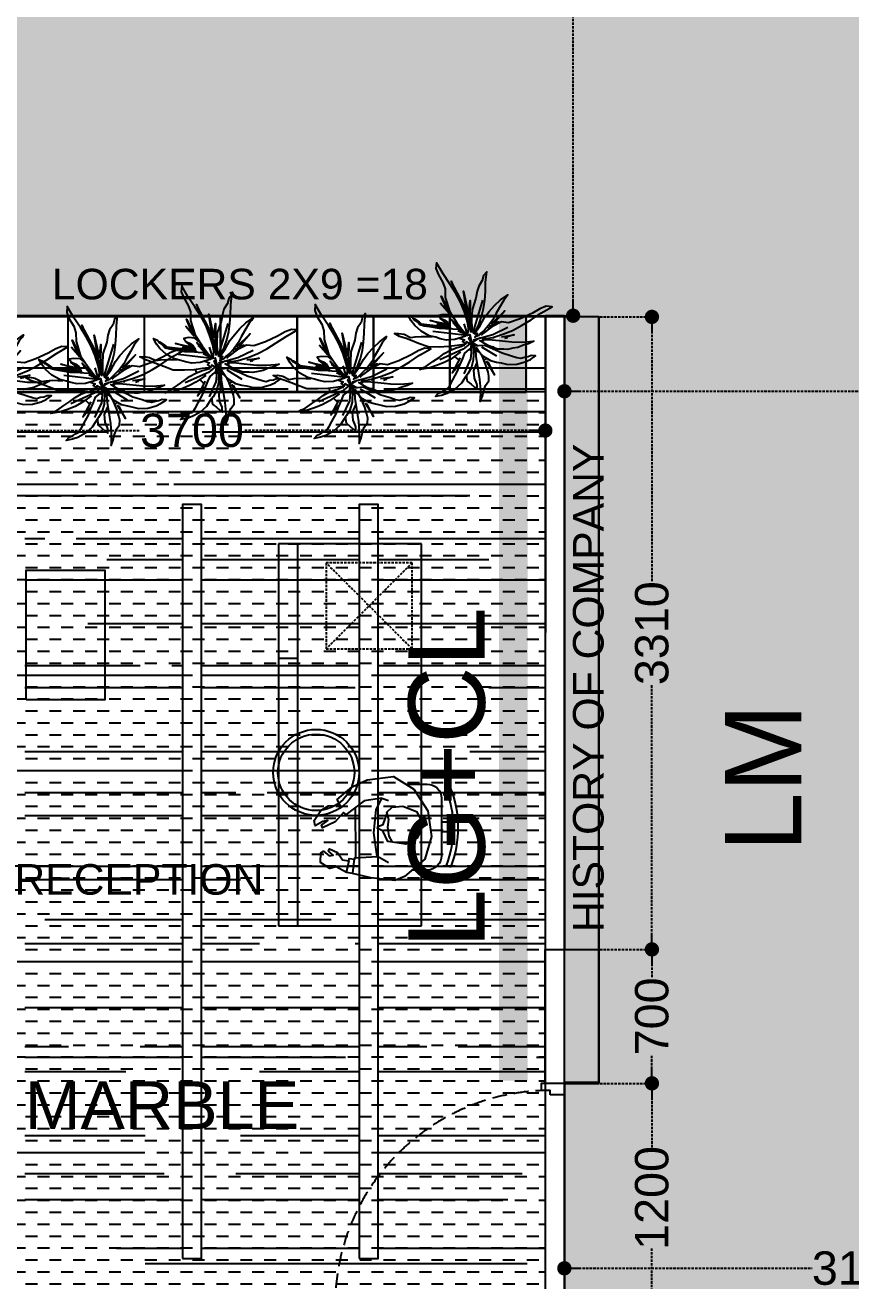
# Model space of a CAD drawing. Header units: millimetres. Extents: x 4688743 to 4806056, y -3017657 to -2960297.
# Drawn here: x 4706123 to 4710447, y -2982171 to -2975595 of the extents above; entities that cross this region are included whole.
import ezdxf

# ---------------------------------------------------------------- set-up
doc = ezdxf.new("R2010")
doc.units = ezdxf.units.MM
doc.header["$MEASUREMENT"] = 0
doc.header["$PDMODE"] = 34
for name, pattern in [('ACAD_ISO07W100', [3, 0, -3]), ('CONTINU', [0]), ('DASHED', [19.05, 12.7, -6.35])]:
    doc.linetypes.add(name, pattern=pattern)
for name, color, linetype in [('i floor', 252, 'Continuous'), ('I-CEIL', 11, 'CONTINU'), ('I-CLNG-GRID', 31, 'Continuous'), ('I-DOOR', 1, 'Continuous'), ('I-FINISHES', 174, 'Continuous'), ('I-FLOOR', 8, 'Continuous'), ('I-FLOOR-TEXT', 2, 'Continuous'), ('I-FURN', 3, 'Continuous'), ('I-PART', 1, 'Continuous'), ('I-PART-I-DIM', 252, 'Continuous'), ('I-PLNT', 72, 'Continuous'), ('I-TEXT', 2, 'Continuous'), ('lighting', 7, 'Continuous'), ('lockers', 4, 'Continuous')]:
    doc.layers.add(name, color=color, linetype=linetype)
doc.styles.add('ROMANS', font='arial.ttf', dxfattribs={"height": 175})
doc.dimstyles.new('I-DIM-100', dxfattribs={"dimscale": 100, "dimtxt": 175, "dimasz": 0.75, "dimexe": 0.0625, "dimexo": 0.0625, "dimgap": 0.09, "dimtad": 0, "dimdec": 0, "dimrnd": 5, "dimzin": 0, "dimdsep": 46, "dimtxsty": 'ROMANS', "dimblk": 'DOT', "dimcen": 0.09, "dimclrd": 8, "dimclre": 8, "dimclrt": 2, "dimadec": 0, "dimazin": 0, "dimtfac": 1, "dimtdec": 0, "dimtmove": 2, "dimatfit": 3, "dimfxl": 0, "dimtolj": 1, "dimtzin": 0, "dimarcsym": 0})

# ---------------------------------------------------------------- blocks, each defined once
blk = doc.blocks.new('CHAIR - MAN')
at = {"color": 146}
for points in [[(-263.9, -248), (-374.3, -248, -0.414214), (-449.3, -173), (-449.3, 127, -0.414214), (-374.3, 202), (-295.8, 202)], [(-497.8, 187.3, 0.192757), (-495.7, -232.5)], [(-474.6, 177.9, 0.19264), (-472.6, -223.1)], [(-0.7, 137.3, -0.034501), (0, 127), (0, -127)]]:
    blk.add_lwpolyline(points, format="xyb", dxfattribs=at)
blk.add_lwpolyline([(-113.1, 130.9), (-95, 7.6), (-108, -112.7), (-137.4, -174.3), (-44.4, -160.8), (50.3, -88.6), (62.9, -99.9), (106.4, -51.5), (174, -19.9), (179, -32.9), (146.3, -58.5), (171.4, -52.8), (212.5, -29.3), (217.1, -57.8), (182.8, -110.3), (141.6, -134.5), (81.8, -138.1), (96.5, -167.1), (18.2, -234.3), (-61.3, -270.9), (-199.2, -288.6), (-305.5, -221.9), (-377.9, -107.6), (-396.3, 25.7), (-362.8, 144.6), (-256.3, 235.7), (-204.3, 255.7), (-79.8, 241.6), (16.3, 219.1), (47.7, 214.2), (103.1, 184.3), (135.3, 193.7), (184.8, 162.6), (182.4, 111.5), (168.3, 102.2), (138.2, 127.7), (117.1, 122.8), (142, 102.2), (136.6, 90.9), (95.8, 109.9), (68.9, 148.2), (35.5, 152.7), (34.3, 140.3), (5.2, 143.8), (4.6, 137.6)], close=True, dxfattribs=at)
for points in [[(7.6, 142.3), (16.7, 217.2)], [(35.5, 152.7), (49.2, 216.5)], [(-497.8, 187.3), (-474.6, 177.9)], [(-114.6, 128.5), (-171, 161.8)], [(-190.4, 52.5), (-175.2, 23.6), (-168.7, -23.4), (-173.8, -62.4), (-163.6, -102.1), (-191.1, -126.7), (-246.5, -132.7), (-319.4, -105.1), (-343.1, -59.7), (-343.1, -8.5), (-321.4, 34.9), (-262.3, 66.5), (-167.7, 52.7), (-142, -3.1), (-115.2, -15.4), (-116.7, -26.3), (-143.4, -36.4), (-162.9, -90.5)], [(-512.2, 2.2), (-449.3, 2.2)], [(-512.2, -47.8), (-449.3, -47.8)], [(-137.4, -174.3), (-172.6, -162.2)], [(-495.7, -232.5), (-472.6, -223.1)]]:
    blk.add_lwpolyline(points, dxfattribs=at)
blk = doc.blocks.new('PLANT')
for points in [[(10.9, 47.1), (14.1, 74.4), (9.6, 100.6), (-2.7, 140.9), (-18.2, 180.1), (-38, 217.2), (-61.2, 255.2), (-87.6, 294.4), (-114, 340.1), (-116.1, 316), (-106.1, 291), (-88.5, 260.5), (-65.1, 210.9), (-49.1, 164.3), (-52.5, 135.2), (-33, 97.1), (-7.7, 63.4), (2.2, 53.6)], [(18.5, 57.6), (18.3, 83.9), (22.6, 125.8), (28, 176.9), (29, 217.3), (25, 266.2), (35.3, 245), (40, 226.8), (50.2, 202.3), (53.9, 182.1), (58.2, 160), (57.3, 145.2), (56.8, 120.9), (52.7, 109.2), (47.2, 91.7), (42.3, 81.4), (33.3, 65), (22.7, 48.8), (24.2, 63.5), (18.5, 57.6)], [(52.9, 27.6), (85.7, 61.6), (102.8, 90.8), (109.4, 115.8), (112.7, 134.3), (119, 161), (117.9, 197.8), (108.6, 231.6), (98.7, 252.5), (84.4, 273.6), (83.5, 256.3), (88.9, 243.3), (91.1, 228.2), (95.7, 214.3), (92.2, 197.4), (85.1, 175.8), (73.5, 138), (62.3, 114.8), (50.9, 87.4), (41.9, 67.1), (43.7, 43.4), (45.9, 28.2)], [(-3.2, 25.2), (-35.7, 48.3), (-70.5, 67.7), (-94.3, 85.6), (-119.1, 107.7), (-141.9, 132.1), (-162.5, 161.4), (-152.4, 155.1), (-140.9, 144.8), (-111, 128.3), (-85.4, 113.1), (-61.3, 101), (-37.8, 83.5), (-19.9, 67.1), (-7.1, 52.8), (-0.6, 46.7), (2.5, 43.3), (9.3, 27.5), (-6.2, 38.6), (-3.2, 25.2)], [(7.1, 136.3), (0, 186.3), (9.4, 153.8), (11.1, 159.3), (14.4, 148)], [(-45.1, 96), (-97.3, 148.9), (-49.6, 107.1), (-52.4, 123.7), (-33, 86.2)], [(104.8, 74), (160.7, 108.1), (109, 81.6)], [(-7, 20.1), (-23.2, 34.9), (-42.3, 44.2), (-74.2, 55.2), (-106.9, 63.4), (-140.2, 67.8), (-175.8, 70.6), (-213.5, 71.8), (-255.6, 76), (-240.9, 63.4), (-220, 58.2), (-197.8, 43.6), (-176.7, 37.1), (-148.1, 32.7), (-101.6, 16.7), (-59.9, 15), (-26.2, 15.6), (-15.3, 17.5)], [(61.2, 30.9), (87.4, 32.3), (129, 39.1), (179.7, 47.5), (219.9, 50.9), (269, 49.8), (247.2, 58.9), (228.7, 62.5), (203.7, 71.2), (185.9, 84.5), (166.2, 84.8), (150.4, 81.6), (122, 72.9), (110.6, 68.2), (93.5, 61.6), (83.4, 56.1), (67.7, 46.1), (52.1, 34.5), (66.7, 37), (61.2, 30.9)], [(0, 0), (-27.3, 2.9), (-53.5, -1.8), (-93.7, -14.3), (-132.8, -30.1), (-169.7, -50.2), (-207.6, -73.7), (-246.5, -100.4), (-292, -127.2), (-268, -129), (-243, -118.9), (-212.6, -101), (-186.6, -92), (-151.6, -91.5), (-92.9, -73.3), (-49.6, -44.3), (-16.1, -18.8), (-6.4, -8.8)], [(54.6, 23.5), (101.8, 21.8), (134.4, 12.8), (156.6, -0.6), (171.8, -11.6), (195, -26.4), (219.7, -53.5), (236.6, -84.3), (244, -106.2), (248.4, -131.3), (235.7, -119.5), (230.5, -106.4), (221.6, -94), (215.3, -80.8), (201, -71.2), (180.8, -60.6), (146.2, -41.5), (122.1, -32.7), (94.8, -20.9), (74.2, -12.6), (59, 5.7), (50, 18.1)], [(186.5, -1.3), (187.6, -1.1), (198.9, 13), (211.1, 26.7), (219.1, 37.3), (203.9, 36.9), (197.7, 36), (174.2, 26.1), (144.1, 23.8), (113.3, 36.6)], [(4.7, -7.8), (18.4, -53), (20.5, -86.8), (15, -112.1), (9.5, -130.1), (3, -156.8), (-14.7, -189), (-38.3, -214.9), (-56.7, -229), (-79, -241.3), (-71.9, -225.5), (-61.2, -216.4), (-52.4, -203.9), (-41.9, -193.6), (-37.4, -177), (-33.9, -154.5), (-27.1, -115.5), (-26.5, -89.9), (-24.2, -60.2), (-23.1, -38.1), (-10.7, -17.7), (-1.8, -5.3)], [(-44.4, -15.9), (4.8, -0.6)], [(-2.2, -10.2), (-16.5, -40.6)], [(37.5, -6.9), (42.4, -43.3), (47, -76.7), (48.7, -116.3), (48.6, -161.1), (34, -199.8), (24.3, -224.8), (14.7, -249.9), (6, -276.1), (-5.3, -296.6), (-6.5, -280.1), (-2.7, -257.6), (10.4, -231.8), (7.2, -212.9), (5.8, -188.6), (6.6, -164.7), (5.9, -144.8)], [(12.6, -33.6), (19.7, -14.3), (26.7, -22.2), (37.5, -6.9)], [(69.8, -29.2), (74.1, -36.9), (97.2, -69.4), (111, -95.8), (123.8, -126.5), (133.8, -158.2), (139.8, -193.6), (133.4, -183.5), (127.5, -169.3), (107.6, -141.5), (91.1, -116.7), (74.6, -95.5), (60.8, -69.6), (51.8, -47.1), (46.3, -28.6), (43.2, -20.4), (41.8, -15.9), (42, -12)], [(93, -31.8), (152.8, -63.6), (116, -33)], [(187.6, -1.1), (172.5, -4.1), (160.8, -3.6)], [(-66.2, -54.7), (-81, -73.5), (-82.6, -100.2), (-79.2, -118.8), (-67.5, -110.3), (-59.5, -93), (-50.1, -80.9), (-41.6, -76), (-32.9, -72.4), (-23.4, -65.8)]]:
    blk.add_lwpolyline(points)
at = {"color": 74}
for points in [[(-30.8, 161.5), (-0.3, 100.2), (21.1, 21.9)], [(86.2, 116.8), (49.3, 56.4)], [(-140.3, 59.3), (-10.5, 20.4)], [(-69.5, 0.3), (-121, -17), (-216.9, -67.6), (-185.8, -54.7), (-111.7, -16.3), (-66, 2.3)], [(-74.7, -0.9), (-176.8, -18.1), (-84.5, 2.7), (-139.4, 9.2), (-70.9, 7.6)], [(-11.8, 11.8), (-73.3, -1.4)], [(-10.5, 13), (-57.1, 9.9), (-73.2, 7.8)], [(24.2, 9.5), (11.7, 4.2), (38, 15), (-1.6, 7.7), (29.1, 14.8), (15.2, 40.5), (30, 16.8), (42.4, 38.1), (35, 21.5), (58, 28.6), (35.5, 18.4), (61.1, 10), (40, 14.1), (28.3, -7.1), (35.5, 14.6)], [(30.5, 14.9), (58, -18.8), (100.5, -112.9)], [(46.3, 15.7), (96.5, 10.7), (156.5, -16.6)], [(-8.6, -14.1), (-63.1, -66.6), (-43.6, -51.5), (-50, -59.8), (-28.8, -40), (-12.2, -18.1)], [(-15.5, -141.6), (0.8, -4.8)], [(-87.1, -76.2), (-127.4, -110), (-98.6, -82.9), (-157.1, -107.9), (-96.6, -76.2), (-81.9, -69)], [(-35.3, -77.6), (-50.7, -87.8), (-51.1, -87.9), (-66.5, -112.1), (-54.1, -97.3), (-34.3, -77.7)], [(-27.4, -76), (-43.3, -190), (-65.1, -216.3), (-53, -197.4), (-45.5, -188.9), (-33.2, -83.9), (-27.4, -76)], [(-35.9, -87.5), (-43.3, -123.7), (-39.8, -88.1), (-59.1, -152.5), (-45.3, -88.2)]]:
    blk.add_lwpolyline(points, dxfattribs=at)
for start, end in [(100.0265, 103.3507), (73.6634, 80.3773), (153.0135, 156.2702), (127.6754, 134.6301), (33.9342, 44.7068), (180.908, 192.1564), (309.1352, 324.1352), (280.8167, 290.0787)]:
    blk.add_arc((29.6, 15.7), 89, start, end)
blk = doc.blocks.new('_Dot')
at = {"color": 0, "linetype": 'Continuous', "lineweight": -2}
blk.add_line((-0.5, 0), (-1, 0), dxfattribs=at)
at = {"color": 0, "linetype": 'Continuous', "const_width": 0.5}
blk.add_lwpolyline([(-0.25, 0, 1), (0.25, 0, 1)], format="xyb", close=True, dxfattribs=at)
blk = doc.blocks.new('*D142')
at = {"layer": 'Defpoints', "color": 0}
for p in [(4708557.2, -2970631.5), (4708992.3, -2970631.5), (4708557.2, -2977116.7)]:
    blk.add_point(p, dxfattribs=at)
at = {"layer": 'I-PART-I-DIM', "color": 8, "linetype": 'DASHED', "lineweight": -2}
for p, q in [((4708563.4, -2970631.5), (4708998.5, -2970631.5)), ((4708992.3, -2970706.5), (4708992.3, -2973602.7)), ((4708992.3, -2977041.7), (4708992.3, -2974145.5)), ((4708563.4, -2977116.7), (4708998.5, -2977116.7))]:
    blk.add_line(p, q, dxfattribs=at)
at = {"layer": 'I-PART-I-DIM', "color": 8, "lineweight": -2, "xscale": 75, "yscale": 75, "zscale": 75}
for p, rotation in [((4708992.3, -2970631.5), 90), ((4708992.3, -2977116.7), 270)]:
    blk.add_blockref('_Dot', p, dxfattribs=dict(at, rotation=rotation))
at = {"layer": 'I-PART-I-DIM', "color": 2, "insert": (4708992.3, -2973874.1), "char_height": 175, "attachment_point": 5, "rotation": 90, "style": 'ROMANS'}
blk.add_mtext('\\A1;6485', dxfattribs=at)
blk = doc.blocks.new('*D144')
at = {"layer": 'Defpoints', "color": 0}
for p in [(4705146.9, -2977515.2, 0), (4708846.9, -2977515.4, 0), (4708846.9, -2977718.1)]:
    blk.add_point(p, dxfattribs=at)
at = {"layer": 'I-PART-I-DIM', "color": 8, "linetype": 'DASHED', "lineweight": -2}
for p, q in [((4705146.9, -2977521.4), (4705146.9, -2977724.3)), ((4708846.9, -2977521.6), (4708846.9, -2977724.3)), ((4705221.9, -2977718.1), (4706726.9, -2977718.1)), ((4708771.9, -2977718.1), (4707266.8, -2977718.1))]:
    blk.add_line(p, q, dxfattribs=at)
at = {"layer": 'I-PART-I-DIM', "color": 8, "lineweight": -2, "xscale": 75, "yscale": 75, "zscale": 75, "rotation": 180}
blk.add_blockref('_Dot', (4705146.9, -2977718.1), dxfattribs=at)
at = {"layer": 'I-PART-I-DIM', "color": 8, "lineweight": -2, "xscale": 75, "yscale": 75, "zscale": 75}
blk.add_blockref('_Dot', (4708846.9, -2977718.1), dxfattribs=at)
at = {"layer": 'I-PART-I-DIM', "color": 2, "insert": (4706996.9, -2977718.1), "char_height": 175, "attachment_point": 5, "style": 'ROMANS'}
blk.add_mtext('\\A1;3700', dxfattribs=at)
blk = doc.blocks.new('*D149')
at = {"layer": 'Defpoints', "color": 0}
for p in [(4709126.7, -2977123, 0), (4709126.7, -2980435, 0), (4709405, -2980435)]:
    blk.add_point(p, dxfattribs=at)
at = {"layer": 'I-PART-I-DIM', "color": 8, "linetype": 'DASHED', "lineweight": -2}
for p, q in [((4709132.9, -2977123), (4709411.3, -2977123)), ((4709405, -2977198), (4709405, -2978509.1)), ((4709405, -2980360), (4709405, -2979048.9)), ((4709132.9, -2980435), (4709411.3, -2980435))]:
    blk.add_line(p, q, dxfattribs=at)
at = {"layer": 'I-PART-I-DIM', "color": 8, "lineweight": -2, "xscale": 75, "yscale": 75, "zscale": 75}
for p, rotation in [((4709405, -2977123), 90), ((4709405, -2980435), 270)]:
    blk.add_blockref('_Dot', p, dxfattribs=dict(at, rotation=rotation))
at = {"layer": 'I-PART-I-DIM', "color": 2, "insert": (4709405, -2978779), "char_height": 175, "attachment_point": 5, "rotation": 90, "style": 'ROMANS'}
blk.add_mtext('\\A1;3310', dxfattribs=at)
blk = doc.blocks.new('*D150')
at = {"layer": 'Defpoints', "color": 0}
for p in [(4709126.7, -2980435, 0), (4709126.7, -2981136.3, 0), (4709405, -2981136.3)]:
    blk.add_point(p, dxfattribs=at)
at = {"layer": 'I-PART-I-DIM', "color": 8, "linetype": 'DASHED', "lineweight": -2}
for p, q in [((4709132.9, -2980435), (4709411.3, -2980435)), ((4709405, -2980510), (4709405, -2980584.3)), ((4709405, -2981061.3), (4709405, -2980986.9)), ((4709132.9, -2981136.3), (4709411.3, -2981136.3))]:
    blk.add_line(p, q, dxfattribs=at)
at = {"layer": 'I-PART-I-DIM', "color": 8, "lineweight": -2, "xscale": 75, "yscale": 75, "zscale": 75}
for p, rotation in [((4709405, -2980435), 90), ((4709405, -2981136.3), 270)]:
    blk.add_blockref('_Dot', p, dxfattribs=dict(at, rotation=rotation))
at = {"layer": 'I-PART-I-DIM', "color": 2, "insert": (4709405, -2980785.6), "char_height": 175, "attachment_point": 5, "rotation": 90, "style": 'ROMANS'}
blk.add_mtext('\\A1;700', dxfattribs=at)
blk = doc.blocks.new('*D151')
at = {"layer": 'Defpoints', "color": 0}
for p in [(4709126.7, -2981136.3, 0), (4708946.6, -2982336.5, 0), (4709405, -2982336.5)]:
    blk.add_point(p, dxfattribs=at)
at = {"layer": 'I-PART-I-DIM', "color": 8, "linetype": 'DASHED', "lineweight": -2}
for p, q in [((4709132.9, -2981136.3), (4709411.3, -2981136.3)), ((4709405, -2981211.3), (4709405, -2981474.6)), ((4709405, -2982261.5), (4709405, -2981998.1)), ((4708952.9, -2982336.5), (4709411.3, -2982336.5))]:
    blk.add_line(p, q, dxfattribs=at)
at = {"layer": 'I-PART-I-DIM', "color": 8, "lineweight": -2, "xscale": 75, "yscale": 75, "zscale": 75}
for p, rotation in [((4709405, -2981136.3), 90), ((4709405, -2982336.5), 270)]:
    blk.add_blockref('_Dot', p, dxfattribs=dict(at, rotation=rotation))
at = {"layer": 'I-PART-I-DIM', "color": 2, "insert": (4709405, -2981736.4), "char_height": 175, "attachment_point": 5, "rotation": 90, "style": 'ROMANS'}
blk.add_mtext('\\A1;1200', dxfattribs=at)
blk = doc.blocks.new('DOOR 1000')
at = {"layer": 'I-DOOR', "lineweight": -2, "ltscale": 5, "extrusion": (-2.9028e-12, -8.96831e-44, -1)}
blk.add_line((0, 50), (0, 950), dxfattribs=at)
at = {"layer": 'I-DOOR', "linetype": 'ByBlock', "lineweight": -2, "extrusion": (-2.9028e-12, -8.96831e-44, -1)}
for points in [[(-62.5, 950), (-62.5, 969), (-100, 969), (-100, 1000), (0, 1000), (0, 950)], [(-62.5, 50), (-62.5, 31), (-100, 31), (-100, 0), (0, 0), (0, 50)]]:
    blk.add_lwpolyline(points, close=True, dxfattribs=at)
at = {"layer": 'I-DOOR', "lineweight": -2, "ltscale": 5, "extrusion": (-2.9028e-12, -8.96831e-44, -1)}
blk.add_lwpolyline([(-62.1, 31), (-1000, 31), (-1000, 50), (-62.1, 50)], close=True, dxfattribs=at)
at = {"layer": 'I-DOOR', "linetype": 'DASHED', "lineweight": -2, "ltscale": 5, "extrusion": (-2.9028e-12, -8.96831e-44, -1)}
blk.add_arc((-62.1, 31), 937.9, 90, 180, dxfattribs=at)
blk = doc.blocks.new('*D170')
at = {"layer": 'Defpoints', "color": 0}
for p in [(4712082, -2982104.8), (4708946.6, -2982426.8, 0), (4712082, -2982426.8, 0)]:
    blk.add_point(p, dxfattribs=at)
at = {"layer": 'I-PART-I-DIM', "color": 8, "linetype": 'DASHED', "lineweight": -2}
for p, q in [((4708946.6, -2982420.5), (4708946.6, -2982098.5)), ((4712082, -2982420.5), (4712082, -2982098.5)), ((4709021.6, -2982104.8), (4710243.4, -2982104.8)), ((4712007, -2982104.8), (4710785.2, -2982104.8))]:
    blk.add_line(p, q, dxfattribs=at)
at = {"layer": 'I-PART-I-DIM', "color": 8, "lineweight": -2, "xscale": 75, "yscale": 75, "zscale": 75, "rotation": 180}
blk.add_blockref('_Dot', (4708946.6, -2982104.8), dxfattribs=at)
at = {"layer": 'I-PART-I-DIM', "color": 8, "lineweight": -2, "xscale": 75, "yscale": 75, "zscale": 75}
blk.add_blockref('_Dot', (4712082, -2982104.8), dxfattribs=at)
at = {"layer": 'I-PART-I-DIM', "color": 2, "insert": (4710514.3, -2982104.8), "char_height": 175, "attachment_point": 5, "style": 'ROMANS'}
blk.add_mtext('\\A1;3135', dxfattribs=at)
blk = doc.blocks.new('*D179')
at = {"layer": 'Defpoints', "color": 0}
for p in [(4708946.9, -2977508, 0), (4718351.5, -2977507.5, 0), (4718351.5, -2977512.3)]:
    blk.add_point(p, dxfattribs=at)
at = {"layer": 'I-PART-I-DIM', "color": 8, "linetype": 'DASHED', "lineweight": -2}
for p, q in [((4708946.9, -2977514.2), (4708946.9, -2977518.6)), ((4709021.9, -2977512.3), (4713378.2, -2977512.3)), ((4718276.5, -2977512.3), (4713920.1, -2977512.3)), ((4718351.5, -2977513.8), (4718351.5, -2977518.6))]:
    blk.add_line(p, q, dxfattribs=at)
at = {"layer": 'I-PART-I-DIM', "color": 8, "lineweight": -2, "xscale": 75, "yscale": 75, "zscale": 75, "rotation": 180}
blk.add_blockref('_Dot', (4708946.9, -2977512.3), dxfattribs=at)
at = {"layer": 'I-PART-I-DIM', "color": 8, "lineweight": -2, "xscale": 75, "yscale": 75, "zscale": 75}
blk.add_blockref('_Dot', (4718351.5, -2977512.3), dxfattribs=at)
at = {"layer": 'I-PART-I-DIM', "color": 2, "insert": (4713649.2, -2977512.3), "char_height": 175, "attachment_point": 5, "style": 'ROMANS'}
blk.add_mtext('\\A1;9405', dxfattribs=at)

msp = doc.modelspace()

# ---------------------------------------------------------------- hatches: boundary and pattern name
at = {"layer": 'I-CEIL', "linetype": 'ByBlock'}
h = msp.add_hatch(dxfattribs=at)
h.set_pattern_fill('DASH', color=256, scale=999, angle=180)
edge = h.paths.add_edge_path()
edge.add_line((4694606.8, -2969440.8), (4694606.8, -2970692.9))
edge.add_line((4694606.8, -2970692.9), (4701099.5, -2970692.9))
edge.add_line((4701099.5, -2970692.9), (4701099.5, -2974264.6))
edge.add_line((4701099.5, -2974264.6), (4701746.8, -2974264.6))
edge.add_line((4701746.8, -2974264.6), (4701751.8, -2973664.6))
edge.add_line((4701751.8, -2973664.6), (4702551.8, -2973664.6))
edge.add_line((4702551.8, -2973664.6), (4702546.8, -2977114.6))
edge.add_line((4702546.8, -2977114.6), (4709126.7, -2977123))
edge.add_line((4709126.7, -2977123), (4709126.7, -2981131.3))
edge.add_line((4709126.7, -2981131.3), (4708946.7, -2981131.2))
edge.add_line((4708946.7, -2981131.2), (4708946.7, -2982652.9))
edge.add_line((4708946.7, -2982652.9), (4712081.9, -2982652.9))
edge.add_line((4712081.9, -2982652.9), (4712082, -2980387))
edge.add_line((4712082, -2980387), (4710846.7, -2980387))
edge.add_line((4710846.7, -2980387), (4710846.7, -2978839.6))
edge.add_arc((4712846.7, -2978839.6), 2000, 90, 180, ccw=False)
edge.add_line((4712846.7, -2976839.6), (4727819.3, -2976839.6))
edge.add_line((4727819.3, -2976839.6), (4727819.2, -2978874.6))
edge.add_line((4727819.2, -2978874.6), (4728743.5, -2978866))
edge.add_line((4728743.5, -2978866), (4728743.5, -2976839.6))
edge.add_line((4728743.5, -2976839.6), (4736929.5, -2976839.6))
edge.add_line((4736929.5, -2976839.6), (4736929.5, -2985266.2))
edge.add_line((4736929.5, -2985266.2), (4738429.5, -2985266.4))
edge.add_line((4738429.5, -2985266.4), (4738429.5, -2976841.3))
edge.add_line((4738429.5, -2976841.3), (4752446.8, -2976841.3))
edge.add_line((4752446.8, -2976841.3), (4752446.8, -2975266.8))
edge.add_line((4752446.8, -2975266.8), (4743251.9, -2975266.8))
edge.add_line((4743251.9, -2975266.8), (4743251.7, -2971965))
edge.add_line((4743251.7, -2971965), (4741354.2, -2971965))
edge.add_line((4741354.2, -2971965), (4741354.2, -2971965))
edge.add_line((4741354.2, -2971965), (4741204.2, -2971965))
edge.add_line((4741204.2, -2971965), (4741204.2, -2971965))
edge.add_line((4741204.2, -2971965), (4739604.2, -2971965))
edge.add_line((4739604.2, -2971965), (4739604.2, -2975264.6))
edge.add_line((4739604.2, -2975264.6), (4734746.8, -2975264.6))
edge.add_line((4734746.8, -2975264.6), (4734746.8, -2973965.1))
edge.add_line((4734746.8, -2973965.1), (4734148.6, -2973967.3))
edge.add_line((4734148.6, -2973967.3), (4734148.6, -2972141.5))
edge.add_line((4734148.6, -2972141.5), (4731396.1, -2972187.8))
edge.add_line((4731396.1, -2972187.8), (4731396.1, -2975164.6))
edge.add_line((4731396.1, -2975164.6), (4731996.1, -2975164.6))
edge.add_line((4731996.1, -2975164.6), (4731996.1, -2975264.6))
edge.add_line((4731996.1, -2975264.6), (4706051.8, -2975264.6))
edge.add_arc((4706051.8, -2973264.6), 2000, 180, 270, ccw=False)
edge.add_line((4704051.8, -2973264.6), (4704051.7, -2969440.8))
edge.add_line((4704051.7, -2969440.8), (4694606.8, -2969440.8))
h = msp.add_hatch(dxfattribs=at)
h.set_pattern_fill('DASH', color=256, scale=500, angle=180)
edge = h.paths.add_edge_path(flags=16)
edge.add_line((4708246.9, -2978705.2), (4708246.9, -2981452.8))
edge.add_arc((4707646.9, -2981452.8), 600, -90, 0, ccw=False)
edge.add_line((4707646.9, -2982052.8), (4706346.9, -2982052.8))
edge.add_arc((4706346.9, -2981452.8), 600, 180, 270, ccw=False)
edge.add_line((4705746.9, -2981452.8), (4705746.9, -2978705.2))
edge.add_arc((4706346.9, -2978705.2), 600, 90, 180, ccw=False)
edge.add_line((4706346.9, -2978105.2), (4707646.9, -2978105.2))
edge.add_arc((4707646.9, -2978705.2), 600, 0, 90, ccw=False)
h.paths.add_polyline_path([(4705146.9, -2977505.2), (4705146.9, -2982652.9), (4708846.6, -2982652.9), (4708846.6, -2977505.2)])
h = msp.add_hatch(dxfattribs=at)
h.set_pattern_fill('DASH', color=256, scale=500, angle=180)
edge = h.paths.add_edge_path()
edge.add_line((4708246.9, -2978705.2), (4708246.9, -2981452.8))
edge.add_arc((4707646.9, -2981452.8), 600, -90, 0, ccw=False)
edge.add_line((4707646.9, -2982052.8), (4706346.9, -2982052.8))
edge.add_arc((4706346.9, -2981452.8), 600, 180, 270, ccw=False)
edge.add_line((4705746.9, -2981452.8), (4705746.9, -2978705.2))
edge.add_arc((4706346.9, -2978705.2), 600, 90, 180, ccw=False)
edge.add_line((4706346.9, -2978105.2), (4707646.9, -2978105.2))
edge.add_arc((4707646.9, -2978705.2), 600, 0, 90, ccw=False)
at = {"layer": 'I-FLOOR'}
h = msp.add_hatch(dxfattribs=at)
h.set_pattern_fill('ANSI38', color=152, scale=1000)
h.paths.add_polyline_path([(4714305, -2975264.6), (4709511.7, -2975264.6), (4712444.5, -2973666.9), (4714305, -2973666.9)], flags=16)
h.paths.add_polyline_path([(4718581, -2973620.5), (4719355.5, -2973065.3), (4723436.5, -2975264.6), (4718581, -2975264.6)], flags=16)
h.paths.add_polyline_path([(4702401.8, -2965766.1), (4729076.1, -2965766.1), (4729096.1, -2972164.8), (4729096.1, -2972187.8), (4729096.1, -2975264.6), (4752652.4, -2975264.6), (4752649.5, -2976764.6), (4728720.1, -2976764.6), (4728720.1, -2978871), (4727819.3, -2978871), (4727819.3, -2976764.6), (4718351.5, -2976764.6), (4718351.6, -2980386.7), (4712082, -2980386.7), (4712082, -2982649), (4708946.6, -2982648.9), (4708946.9, -2977123), (4702551.8, -2977114.6), (4702551.8, -2970692.9), (4702401.8, -2970692.9)])
h.paths.add_polyline_path([(4736929.5, -2985266.2), (4738429.5, -2985266.2), (4738422.5, -2976767.3), (4736922.5, -2976767.3)])
h.paths.add_polyline_path([(4694606.8, -2970692.9), (4702401.8, -2970692.9), (4702401.8, -2969440.8), (4694606.8, -2969440.8)])
h = msp.add_hatch(dxfattribs=at)
h.set_pattern_fill('AR-RROOF', color=8, scale=500)
h.paths.add_polyline_path([(4705146.9, -2982627.8), (4708846.9, -2982627.8), (4708846.9, -2977123), (4705146.9, -2977123)])
h.paths.add_polyline_path([(4707871.9, -2982052.8), (4707971.9, -2982052.8), (4707971.9, -2978105.2), (4707871.9, -2978105.2)], flags=16)
h.paths.add_polyline_path([(4706946.9, -2982052.8), (4707046.9, -2982052.8), (4707046.9, -2978105.2), (4706946.9, -2978105.2)], flags=16)
h.paths.add_polyline_path([(4706021.9, -2982052.8), (4706121.9, -2982052.8), (4706121.9, -2978105.2), (4706021.9, -2978105.2)], flags=16)
h.paths.add_polyline_path([(4705146.9, -2985264.9), (4708146.6, -2985264.9), (4708146.6, -2982752.9), (4705146.9, -2982752.9)])

# ---------------------------------------------------------------- linework, layer by layer
at = {"layer": 'i floor'}
msp.add_lwpolyline([(4694606.8, -2970692.9), (4694606.8, -2965766.1), (4729076.1, -2965766.1), (4729096.1, -2972164.8), (4729096.1, -2972187.8), (4729096.1, -2975264.6), (4752652.4, -2975264.6), (4752649.5, -2976839.6), (4718351.5, -2976839.6), (4718351.6, -2980386.7), (4712082, -2980386.7), (4712082, -2982649), (4708946.6, -2982648.9), (4708946.9, -2977123), (4702551.8, -2977114.6), (4702551.8, -2970692.9), (4694606.8, -2970692.9), (4694606.8, -2965766.1)], dxfattribs=at)
at = {"layer": 'i floor', "elevation": 0}
for points in [[(4705146.9, -2982627.8), (4708846.9, -2982627.8), (4708846.9, -2977123), (4705146.9, -2977123)], [(4706946.9, -2982052.8), (4707046.9, -2982052.8), (4707046.9, -2978105.2), (4706946.9, -2978105.2)], [(4707871.9, -2982052.8), (4707971.9, -2982052.8), (4707971.9, -2978105.2), (4707871.9, -2978105.2)]]:
    msp.add_lwpolyline(points, close=True, dxfattribs=at)
at = {"layer": 'I-CLNG-GRID'}
msp.add_lwpolyline([(4702546.8, -2977114.6), (4709126.7, -2977123), (4709126.7, -2981131.3), (4708946.7, -2981131.2), (4708946.7, -2982652.9), (4712081.9, -2982652.9), (4712082, -2980387), (4710846.7, -2980387), (4710846.7, -2978839.6, -0.414214), (4712846.7, -2976839.6), (4727819.3, -2976839.6), (4727819.2, -2978874.6), (4728743.5, -2978866), (4728743.5, -2976839.6), (4736929.5, -2976839.6)], format="xyb", dxfattribs=at)
at = {"layer": 'I-FINISHES', "color": 40, "linetype": 'ACAD_ISO07W100', "ltscale": 0.0009, "const_width": 150}
msp.add_lwpolyline([(4708679.1, -2977123.6), (4708679.1, -2981121.8)], dxfattribs=at)
at = {"layer": 'I-FINISHES', "color": 246, "linetype": 'ACAD_ISO07W100', "ltscale": 0.0009, "const_width": 150}
msp.add_lwpolyline([(4709393.4, -2977123.6), (4709393.4, -2981121.8)], dxfattribs=at)
at = {"layer": 'I-FURN'}
for p, q in [((4707449.3, -2978311.2, 0), (4707449.3, -2978911.2, 0)), ((4708199.3, -2978311.2, 0), (4707449.3, -2978311.2, 0)), ((4707549.3, -2978311.2, 0), (4707549.2, -2980311.2, 0)), ((4708199.2, -2980311.2, 0), (4708199.3, -2978311.2, 0)), ((4707449.3, -2978911.2, 0), (4707449.2, -2980311.2, 0)), ((4707549.3, -2978911.2, 0), (4707449.3, -2978911.2, 0)), ((4707449.2, -2980311.2, 0), (4708199.2, -2980311.2, 0))]:
    msp.add_line(p, q, dxfattribs=at)
at = {"layer": 'I-FURN', "color": 8, "linetype": 'DASHED'}
for p, q in [((4708149.3, -2978861.2, 0), (4707699.3, -2978411.2, 0)), ((4708149.3, -2978411.2, 0), (4707699.3, -2978861.2, 0))]:
    msp.add_line(p, q, dxfattribs=at)
at = {"layer": 'I-FURN', "color": 8, "linetype": 'DASHED', "elevation": 0}
msp.add_lwpolyline([(4707699.3, -2978411.2), (4707699.3, -2978861.2), (4708149.3, -2978861.2), (4708149.3, -2978411.2)], close=True, dxfattribs=at)
at = {"layer": 'I-FURN'}
msp.add_lwpolyline([(4706129, -2979128.6), (4706129, -2978449.7), (4706540.1, -2978449.7), (4706540.1, -2979128.6)], close=True, dxfattribs=at)
at = {"layer": 'I-PART'}
for p, q in [((4705146.9, -2977116.7), (4708846.9, -2977116.7)), ((4708846.9, -2977116.7), (4708846.7, -2980435, 0)), ((4708846.9, -2977116.7), (4708846.9, -2977505.2)), ((4708946.9, -2977116.7), (4708846.9, -2977116.7)), ((4708946.9, -2977116.7), (4708946.7, -2980435, 0)), ((4709126.7, -2977123, 0), (4708946.9, -2977123, 0)), ((4709126.7, -2981136.3, 0), (4709126.7, -2977123, 0)), ((4708846.9, -2977515.2), (4705146.9, -2977515.2, 0)), ((4708946.8, -2979649, 0), (4708946.8, -2978599, 0)), ((4708946.7, -2981136.3, 0), (4708846.7, -2981136.2, 0)), ((4708946.7, -2981136.3, 0), (4709126.7, -2981136.3, 0))]:
    msp.add_line(p, q, dxfattribs=at)
at = {"layer": 'I-PART', "elevation": 0}
msp.add_lwpolyline([(4709126.7, -2981136.3), (4708846.7, -2981136.3), (4708846.7, -2980435), (4709126.7, -2980435)], close=True, dxfattribs=at)
at = {"layer": 'lighting'}
for radius in [225, 200]:
    msp.add_circle((4707646.9, -2979508, 0), radius, dxfattribs=at)
at = {"layer": 'lockers', "color": 4, "elevation": 0}
for points in [[(4707146.9, -2977116.7), (4705546.9, -2977116.7), (4705546.9, -2977516.7), (4707146.9, -2977516.7)], [(4706346.9, -2977116.7), (4706346.9, -2977516.7)], [(4706746.9, -2977116.7), (4706746.9, -2977516.7)], [(4707146.9, -2977516.7), (4707146.9, -2977116.7)]]:
    msp.add_lwpolyline(points, dxfattribs=at)
for points in [[(4707546.9, -2977516.7), (4707546.9, -2977116.7), (4707146.9, -2977116.7), (4707146.9, -2977516.7)], [(4707946.9, -2977516.7), (4707946.9, -2977116.7), (4707546.9, -2977116.7), (4707546.9, -2977516.7)], [(4708346.9, -2977516.7), (4708346.9, -2977116.7), (4707946.9, -2977116.7), (4707946.9, -2977516.7)], [(4708746.9, -2977516.7), (4708746.9, -2977116.7), (4708346.9, -2977116.7), (4708346.9, -2977516.7)]]:
    msp.add_lwpolyline(points, close=True, dxfattribs=at)

# ---------------------------------------------------------------- block references
at = {"layer": 'I-DOOR', "xscale": -1.200245169973292, "yscale": 1.200245169973292, "zscale": 1.200245169973292, "rotation": 359.9999999994647}
msp.add_blockref('DOOR 1000', (4708946.6, -2982336.3, 0), dxfattribs=at)
at = {"layer": 'I-FURN', "ltscale": 0.0001, "extrusion": (2.46435e-06, 2.8562e-09, 1), "rotation": 180.06640619802}
msp.add_blockref('CHAIR - MAN', (4707853.8, -2979817.8, 11.6), dxfattribs=at)
at = {"layer": 'I-PLNT', "linetype": 'Continuous', "xscale": 1.296, "yscale": 1.296, "zscale": 1.296, "rotation": 270.0000000000116}
for p in [(4708441.4, -2977217.6), (4707107.7, -2977338.6), (4705906.2, -2977427.6, 0), (4706508.5, -2977447.6, 0), (4707806.9, -2977437.1)]:
    msp.add_blockref('PLANT', p, dxfattribs=at)

# ---------------------------------------------------------------- texts
at = {"layer": 'I-FINISHES', "color": 40, "linetype": 'ACAD_ISO07W100', "ltscale": 0.0009, "insert": (4708129.8, -2979536.3, 0), "char_height": 400, "width": 2301.59, "attachment_point": 2, "rotation": 90, "style": 'ROMANS'}
msp.add_mtext('LG+CL', dxfattribs=at)
at = {"layer": 'I-FINISHES', "color": 246, "linetype": 'ACAD_ISO07W100', "ltscale": 0.0009, "insert": (4709787.8, -2979536.3, 0), "char_height": 400, "width": 2301.59, "attachment_point": 2, "rotation": 90, "style": 'ROMANS'}
msp.add_mtext('LM', dxfattribs=at)
at = {"layer": 'I-FLOOR-TEXT', "linetype": 'Continuous', "insert": (4706121.9, -2981125.6, 0), "char_height": 250, "width": 2443.159, "attachment_point": 1, "style": 'ROMANS'}
msp.add_mtext('MARBLE', dxfattribs=at)
at = {"layer": 'I-TEXT', "char_height": 160, "style": 'ROMANS'}
for s, insert, width, attachment_point in [('LOCKERS 2X9 =18', (4706263, -2977033.5), 2628.611, 7), ('{\\W5.87957;  }RECEPTION', (4705336.7, -2979988.4), 2728.611, 1)]:
    msp.add_mtext(s, dxfattribs=dict(at, insert=insert, width=width, attachment_point=attachment_point))
at = {"layer": 'I-TEXT', "insert": (4709154, -2980344.5), "char_height": 160, "width": 2628.611, "attachment_point": 7, "rotation": 90, "style": 'ROMANS'}
msp.add_mtext('HISTORY OF COMPANY ', dxfattribs=at)

# ---------------------------------------------------------------- dimensions: what is measured, and where the dimension line sits
at = {"layer": 'I-PART-I-DIM'}
for base, p1, p2, picture, middle in [((4708992.3, -2970631.5), (4708557.2, -2977116.7), (4708557.2, -2970631.5), '*D142', (4708992.3, -2973874.1)), ((4709405, -2980435), (4709126.7, -2977123, 0), (4709126.7, -2980435, 0), '*D149', (4709405, -2978779)), ((4709405, -2981136.3), (4709126.7, -2980435, 0), (4709126.7, -2981136.3, 0), '*D150', (4709405, -2980785.6)), ((4709405, -2982336.5), (4709126.7, -2981136.3, 0), (4708946.6, -2982336.5, 0), '*D151', (4709405, -2981736.4))]:
    dim = msp.add_linear_dim(base=base, p1=p1, p2=p2, angle=90, dimstyle='I-DIM-100', dxfattribs=at)
    dim.commit()
    dim.dimension.update_dxf_attribs({"geometry": picture, "text_midpoint": middle})
for base, p1, p2, picture, middle in [((4718351.5, -2977512.3), (4708946.9, -2977508, 0), (4718351.5, -2977507.5, 0), '*D179', (4713649.2, -2977512.3)), ((4712082, -2982104.8), (4708946.6, -2982426.8, 0), (4712082, -2982426.8, 0), '*D170', (4710514.3, -2982104.8))]:
    dim = msp.add_linear_dim(base=base, p1=p1, p2=p2, dimstyle='I-DIM-100', override={"dimfxl": 100}, dxfattribs=at)
    dim.commit()
    dim.dimension.update_dxf_attribs({"geometry": picture, "text_midpoint": middle})
dim = msp.add_linear_dim(base=(4708846.9, -2977718.1), p1=(4705146.9, -2977515.2, 0), p2=(4708846.9, -2977515.4, 0), dimstyle='I-DIM-100', dxfattribs=at)
dim.commit()
dim.dimension.update_dxf_attribs({"geometry": '*D144', "text_midpoint": (4706996.9, -2977718.1)})

doc.saveas('drawing.dxf')
